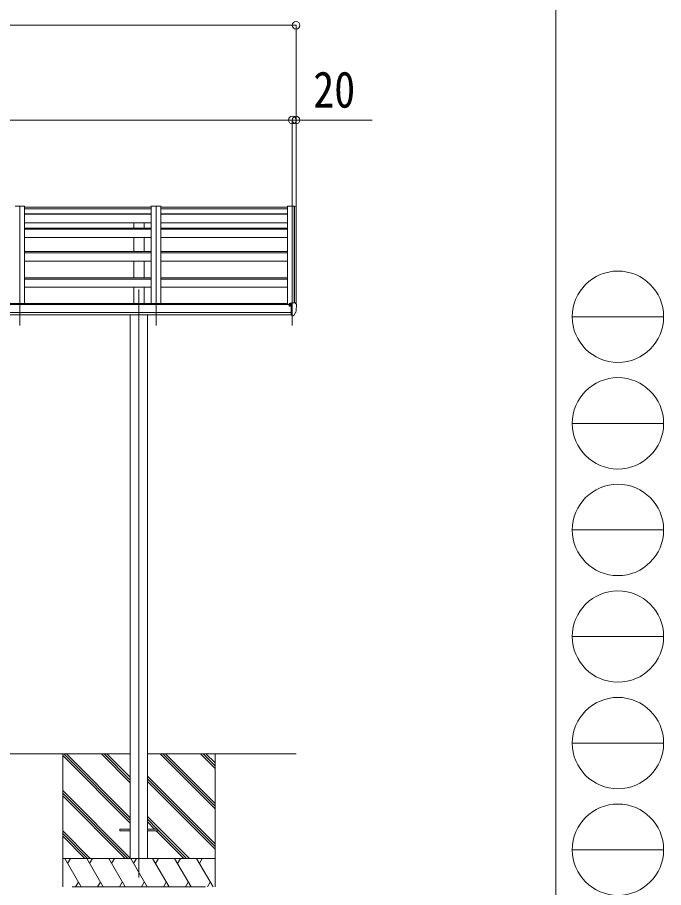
# Model space of a CAD drawing. Units: millimetres at full size, sheet at 1:40; details may follow other scales. Extents: x -11181 to 11305, y -7804 to 7716.
# Drawn here: x 7909 to 11305, y -4443 to 129 of the extents above; entities that cross this region are included whole.
import ezdxf
from ezdxf.enums import TextEntityAlignment as Align

# ---------------------------------------------------------------- set-up
doc = ezdxf.new("R2010")
doc.units = ezdxf.units.MM
doc.header["$LTSCALE"] = 40
doc.header["$PDMODE"] = 32
doc.header["$PDSIZE"] = 40
for name, color, linetype, lineweight in [('0-0_0', 7, 'Continuous', 9), ('0-1_本体', 4, 'Continuous', 9), ('0-2_部品', 7, 'Continuous', 9), ('0-8_PARTS2', 2, 'Continuous', 9), ('0-A_寸法', 6, 'Continuous', 9), ('F-0_240', 7, 'Continuous', 9)]:
    doc.layers.add(name, color=color, linetype=linetype, lineweight=lineweight)
doc.styles.add('ＭＳ ゴシック', font='')
doc.styles.get('ＭＳ ゴシック').set_extended_font_data('MS Gothic')

msp = doc.modelspace()

# ---------------------------------------------------------------- linework, layer by layer
at = {"layer": '0-0_0'}
for p, q in [((8502.74, -3739.43), (6893.14, -3739.43)), ((8147.94, -3739.43), (8147.94, -4439.43)), ((8502.74, -4089.6), (8152.57, -3739.43)), ((8502.74, -4075.45), (8166.71, -3739.43)), ((8502.74, -3891.61), (8350.56, -3739.43)), ((8502.74, -3877.47), (8364.7, -3739.43)), ((8502.74, -3863.32), (8378.85, -3739.43)), ((9373.94, -3739.43), (8593.14, -3739.43)), ((8947.94, -4028.44), (8658.93, -3739.43)), ((8947.94, -4014.3), (8673.07, -3739.43)), ((8947.94, -4000.16), (8687.21, -3739.43)), ((8947.94, -3816.31), (8871.06, -3739.43)), ((8947.94, -3802.17), (8885.2, -3739.43)), ((8947.94, -3788.02), (8899.35, -3739.43)), ((8947.94, -3739.43), (8947.94, -4439.43)), ((8502.74, -4103.74), (8147.94, -3748.94)), ((8947.94, -4212.29), (8593.14, -3857.49)), ((8947.94, -4226.43), (8593.14, -3871.63)), ((8947.94, -4240.57), (8593.14, -3885.77)), ((8502.74, -4287.59), (8147.94, -3932.79)), ((8490.44, -4289.43), (8147.94, -3946.93)), ((8476.3, -4289.43), (8147.94, -3961.07)), ((8812.95, -4289.43), (8593.14, -4069.62)), ((8644.3, -4134.92), (8593.14, -4083.76)), ((8630.16, -4134.92), (8593.14, -4097.9)), ((8292.45, -4289.43), (8147.94, -4144.92)), ((8278.31, -4289.43), (8147.94, -4159.06)), ((8784.67, -4289.43), (8639.16, -4143.92)), ((8798.81, -4289.43), (8647.94, -4138.56)), ((8264.17, -4289.43), (8147.94, -4173.2)), ((8147.94, -4289.43), (8947.94, -4289.43)), ((8244.83, -4439.43), (8158.23, -4289.43)), ((8188.23, -4289.43), (8173.23, -4315.41)), ((8360.3, -4439.43), (8273.7, -4289.43)), ((8303.7, -4289.43), (8288.7, -4315.41)), ((8475.78, -4439.43), (8389.17, -4289.43)), ((8404.17, -4315.41), (8419.17, -4289.43)), ((8591.25, -4439.43), (8504.64, -4289.43)), ((8519.64, -4315.41), (8534.64, -4289.43)), ((8706.72, -4439.43), (8620.11, -4289.43)), ((8635.11, -4315.41), (8650.11, -4289.43)), ((8822.19, -4439.43), (8735.58, -4289.43)), ((8750.58, -4315.41), (8765.59, -4289.43)), ((8937.66, -4439.43), (8851.05, -4289.43)), ((8866.05, -4315.41), (8881.05, -4289.43)), ((8229.84, -4413.45), (8214.84, -4439.43)), ((8345.31, -4413.45), (8330.31, -4439.43)), ((8460.78, -4413.45), (8445.78, -4439.43)), ((8576.25, -4413.45), (8561.25, -4439.43)), ((8691.72, -4413.45), (8676.72, -4439.43)), ((8807.19, -4413.45), (8792.19, -4439.43)), ((8922.66, -4413.45), (8907.66, -4439.43)), ((8897.94, -4439.43), (8197.94, -4439.43))]:
    msp.add_line(p, q, dxfattribs=at)
at = {"layer": '0-1_本体'}
for p, q in [((7896.94, -863.18), (7946.94, -863.18)), ((7946.94, -863.18), (7946.94, -1373.3)), ((8612.94, -863.18), (8612.94, -1373.3)), ((8612.94, -863.18), (8662.94, -863.18)), ((8662.94, -863.18), (8662.94, -1373.3)), ((9328.94, -863.18), (9328.94, -1379.83)), ((9364.87, -863.39), (9364.24, -865.01)), ((9364.94, -863.27), (9364.94, -1370.03)), ((9373, -863.6), (9365.16, -863.19)), ((9373.94, -864.49), (9373.95, -1376.57)), ((8612.94, -876.18), (7946.94, -876.18)), ((8612.94, -902.8), (7946.94, -902.8)), ((8612.94, -905.33), (7946.94, -905.33)), ((9328.94, -876.18), (8662.94, -876.18)), ((9328.94, -902.8), (8662.94, -902.8)), ((9328.94, -905.33), (8662.94, -905.33)), ((8612.94, -950.08), (7946.94, -950.08)), ((8520.44, -978.23), (8520.44, -950.08)), ((8575.44, -978.23), (8575.44, -950.08)), ((9328.94, -950.08), (8662.94, -950.08)), ((8612.94, -978.23), (7946.94, -978.23)), ((8612.94, -983.2), (7946.94, -983.2)), ((9328.94, -978.23), (8662.94, -978.23)), ((9328.94, -983.2), (8662.94, -983.2)), ((8612.94, -1027.41), (7946.94, -1027.41)), ((8520.44, -1100.93), (8520.44, -1027.41)), ((8575.44, -1100.93), (8575.44, -1027.41)), ((9328.94, -1027.41), (8662.94, -1027.41)), ((8612.94, -1100.93), (7946.94, -1100.93)), ((8612.94, -1107.83), (7946.94, -1107.83)), ((9328.94, -1100.93), (8662.94, -1100.93)), ((9328.94, -1107.83), (8662.94, -1107.83)), ((8612.94, -1151.38), (7946.94, -1151.38)), ((8520.44, -1238.39), (8520.44, -1151.38)), ((8575.44, -1238.39), (8575.44, -1151.38)), ((9328.94, -1151.38), (8662.94, -1151.38)), ((8612.94, -1238.39), (7946.94, -1238.39)), ((8612.94, -1245.29), (7946.94, -1245.29)), ((9328.94, -1238.39), (8662.94, -1238.39)), ((9328.94, -1245.29), (8662.94, -1245.29)), ((8612.94, -1288.84), (7946.94, -1288.84)), ((8520.44, -1373.5), (8520.44, -1288.84)), ((8575.44, -1373.5), (8575.44, -1288.84)), ((9328.94, -1288.84), (8662.94, -1288.84)), ((4348.44, -1379.83), (9347.44, -1379.83)), ((4371.94, -1373.3), (9323.94, -1373.3)), ((9323.94, -1379.83), (9323.94, -1373.3)), ((9347.44, -1421.43), (4348.44, -1421.43)), ((4348.44, -1433.28), (9347.44, -1433.21)), ((8502.74, -1433.37), (8502.74, -4289.44)), ((8593.14, -1433.37), (8593.14, -4289.44))]:
    msp.add_line(p, q, dxfattribs=at)
msp.add_lwpolyline([(9364.24, -1370.03), (9364.24, -863.18), (9328.94, -863.18)], dxfattribs=at)
msp.add_circle((9339.97, -1384.94), 3, dxfattribs=at)
for centre, radius, start, end in [((9365.15, -863.49), 0.301, 87.13321, 158.93673), ((9372.94, -864.6), 1, 6.67014, 87)]:
    msp.add_arc(centre, radius, start, end, dxfattribs=at)
at = {"layer": '0-2_部品', "color": 4}
for p, q in [((7946.94, -867.47), (8612.94, -867.47)), ((8662.94, -867.47), (9328.94, -867.47)), ((8447.94, -4134.93), (8447.94, -4143.93)), ((8502.94, -4134.93), (8447.94, -4134.93)), ((8502.94, -4143.93), (8447.94, -4143.93)), ((8647.94, -4134.93), (8592.94, -4134.93)), ((8647.94, -4143.93), (8592.94, -4143.93)), ((8647.94, -4134.93), (8647.94, -4143.93))]:
    msp.add_line(p, q, dxfattribs=at)
at = {"layer": '0-2_部品'}
for p, q in [((9352.44, -1370.95), (9353.94, -1370.95)), ((9352.44, -1370.95), (9352.44, -1377.12)), ((9353.94, -1438.53), (9353.94, -1370.03)), ((9369.03, -1370.6), (9373.1, -1376.41)), ((9337.44, -1375.88), (9337.44, -1379.84)), ((9352.44, -1374.72), (9338.44, -1374.78)), ((9341.94, -1374.76), (9341.94, -1372.86)), ((9342.44, -1384.95), (9342.14, -1384.95)), ((9342.97, -1384.95), (9342.44, -1384.95)), ((9342.77, -1372.45), (9352.44, -1371.73)), ((9347.44, -1379.77), (9353.94, -1379.37)), ((9375.94, -1379.4), (9375.94, -1380.03)), ((9347.44, -1435.34), (9352.94, -1435.34)), ((9353.44, -1436.34), (9352.94, -1435.34)), ((9353.94, -1436.34), (9353.44, -1436.34)), ((9355.44, -1438.44), (9353.94, -1438.53)), ((9355.44, -1438.44), (9359.15, -1438.21)), ((9361.57, -1436.72), (9371.31, -1421.34))]:
    msp.add_line(p, q, dxfattribs=at)
for points in [[(9353.94, -1370.03), (9365.94, -1370.03), (9368.28, -1370.18)], [(9337.44, -1383.33), (9337.44, -1384.95), (9336.97, -1384.95)], [(9342.14, -1383.76), (9342.14, -1384.95), (9337.44, -1384.95)], [(9342.77, -1372.45), (9342.6, -1372.47), (9342.44, -1372.5), (9342.3, -1372.54), (9342.18, -1372.59), (9342.08, -1372.65), (9342, -1372.72), (9341.96, -1372.79), (9341.94, -1372.86)], [(9347.44, -1435.34), (9347.44, -1377.12), (9352.44, -1377.12)], [(9353.94, -1424.64), (9350.78, -1424.24), (9347.44, -1423.81)]]:
    msp.add_lwpolyline(points, dxfattribs=at)
for centre, radius, start, end in [((9368.21, -1371.17), 1, 35, 86.5), ((9339.94, -1384.95), 2.5, 28.35764, 180), ((9339.94, -1384.95), 2.5, 0, 28.35764), ((9183.45, -1380.03), 192.49, 347.8767, 359.9992), ((9372.94, -1379.4), 3, 0, 87), ((9358.97, -1435.22), 3, 273.5, 330), ((9368.71, -1419.84), 3, 330, 348.16652)]:
    msp.add_arc(centre, radius, start, end, dxfattribs=at)
msp.add_ellipse((9338.44, -1375.88), major_axis=(0.02, 1.1), ratio=0.906239, start_param=0.0206394, end_param=1.5914357, dxfattribs=at)
at = {"layer": '0-8_PARTS2'}
for p, q in [((7921.94, -1489.36), (7921.94, -863.18)), ((8637.94, -1489.36), (8637.94, -863.18)), ((9353.94, -863.18), (9353.94, -1489.36)), ((8547.94, -1300.56), (8547.94, -4389.46))]:
    msp.add_line(p, q, dxfattribs=at)
at = {"layer": '0-A_寸法'}
for p, q in [((-690.06, 88.17), (9373.95, 88.17)), ((9373.95, 88.17), (9373.95, -409.96)), ((9353.95, -409.96), (4321.94, -409.96)), ((9353.95, -409.96), (9353.95, -864.61)), ((9353.95, -409.96), (9353.95, -864.61)), ((9353.95, -409.96), (9373.95, -409.96)), ((9373.95, -409.96), (9373.95, -864.61)), ((9373.95, -409.96), (9773.95, -409.96))]:
    msp.add_line(p, q, dxfattribs=at)
for p in [(9373.95, 88.17), (9353.95, -409.96), (9353.95, -409.96), (9373.95, -409.96)]:
    msp.add_point(p, dxfattribs=at)
at = {"layer": 'F-0_240', "color": 5}
msp.add_line((10739.39, 7716.46), (10739.39, -7803.54), dxfattribs=at)
at = {"layer": 'F-0_240', "color": 4}
for p, q in [((10824.88, -1443.54), (11304.88, -1443.54)), ((10824.88, -2003.54), (11304.88, -2003.54)), ((10824.88, -2563.54), (11304.88, -2563.54)), ((10824.88, -3123.54), (11304.88, -3123.54)), ((10824.88, -3683.54), (11304.88, -3683.54)), ((10824.88, -4243.54), (11304.88, -4243.54))]:
    msp.add_line(p, q, dxfattribs=at)
for centre in [(11064.88, -1443.54), (11064.88, -2003.54), (11064.88, -2563.54), (11064.88, -3123.54), (11064.88, -3683.54), (11064.88, -4243.54)]:
    msp.add_circle(centre, 240, dxfattribs=at)

# ---------------------------------------------------------------- texts
at = {"layer": '0-A_寸法', "color": 7, "style": 'ＭＳ ゴシック', "width": 0.85}
msp.add_text('20', height=190.6, dxfattribs=at).set_placement((9463.95, -401.96), align=Align.BOTTOM_LEFT)

doc.saveas('drawing.dxf')
